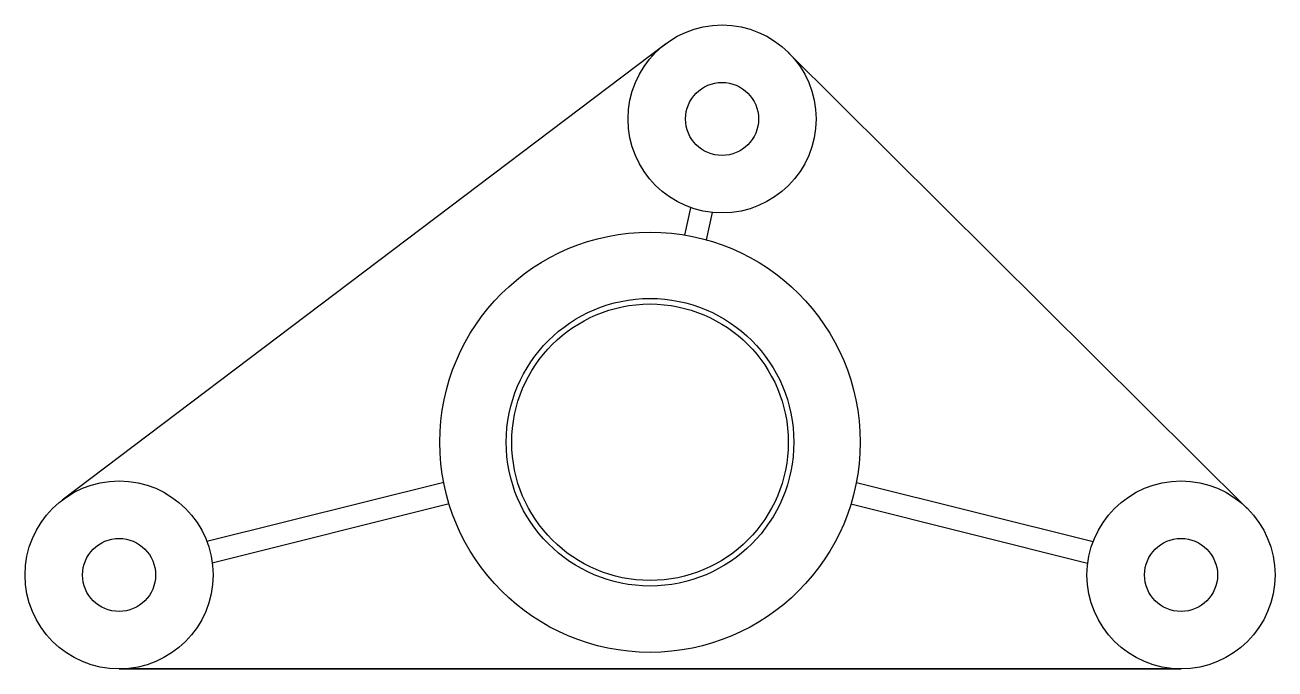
# Model space of a CAD drawing. Header units: inches. Extents: x 8 to 121, y 20 to 78.
import ezdxf

# ---------------------------------------------------------------- set-up
doc = ezdxf.new("R2010")
doc.units = ezdxf.units.IN
doc.header["$MEASUREMENT"] = 0

msp = doc.modelspace()

# ---------------------------------------------------------------- linework, layer by layer
for p, q in [((11.4, 34.8), (65.92, 76.03)), ((64.71, 74.92), (64.71, 75.12)), ((77.03, 75.27), (118.52, 34.04)), ((67.68, 58.75), (68.23, 61.22)), ((69.63, 58.32), (70.18, 60.79)), ((45.88, 36.38), (24.47, 31.03)), ((83.18, 36.38), (104.58, 31.03)), ((46.36, 34.44), (24.96, 29.09)), ((82.69, 34.44), (104.09, 29.09)), ((16.53, 19.52), (16.53, 19.52)), ((16.53, 19.52), (112.53, 19.52)), ((112.53, 19.52), (16.53, 19.52))]:
    msp.add_line(p, q)
for centre, radius in [((71.04, 69.25), 8.5), ((71.04, 69.25), 3.3), ((64.53, 40.02), 19), ((64.53, 40.02), 13), ((64.53, 40.02), 12.5), ((16.53, 28.02), 8.5), ((112.53, 28.02), 8.5), ((16.53, 28.02), 3.3), ((112.53, 28.02), 3.3)]:
    msp.add_circle(centre, radius)

doc.saveas('drawing.dxf')
